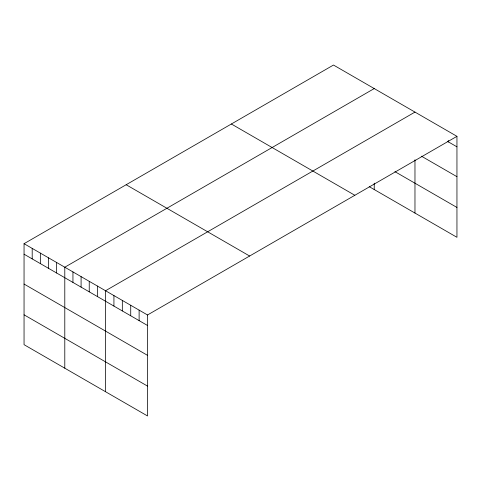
<?xml version="1.0" encoding="UTF-8"?>
<svg xmlns="http://www.w3.org/2000/svg" width="481" height="481" viewBox="0 0 481 481"><rect width="100%" height="100%" fill="white"/><g stroke="black" fill="none" stroke-linecap="round" stroke-linejoin="round"><path stroke-width="0.72" d="M24.05 243.693L147.517 314.977L147.517 415.957L24.05 344.673L24.05 243.693L333.483 65.043L456.95 136.327L456.95 237.307L369.216 186.652M374.23 88.57L64.791 267.22L64.791 368.193M414.971 112.091L105.537 290.74L105.537 391.72M147.517 314.977L456.95 136.327M447.264 141.234L456.95 146.831M421.428 156.181L456.95 176.683M394.913 171.633L456.95 207.449M231.373 124.002L354.834 195.28M126.166 184.74L249.627 256.024M24.05 254.196L147.517 325.481M24.05 284.055L147.517 355.339M24.05 314.815L147.517 386.099M448.557 140.482L448.557 141.979M414.971 159.776L414.971 213.071M374.23 183.147L374.23 189.544M139.117 310.131L139.117 320.635M130.724 305.285L130.724 315.783M122.33 300.439L122.33 310.936M113.931 295.587L113.931 306.09M97.39 286.039L97.39 296.536M89.238 281.331L89.238 291.835M81.091 276.629L81.091 287.127M72.944 271.921L72.944 282.425M56.644 262.512L56.644 273.016M48.497 257.81L48.497 268.314M40.35 253.102L40.35 263.606M32.197 248.4L32.197 258.904"/></g></svg>
